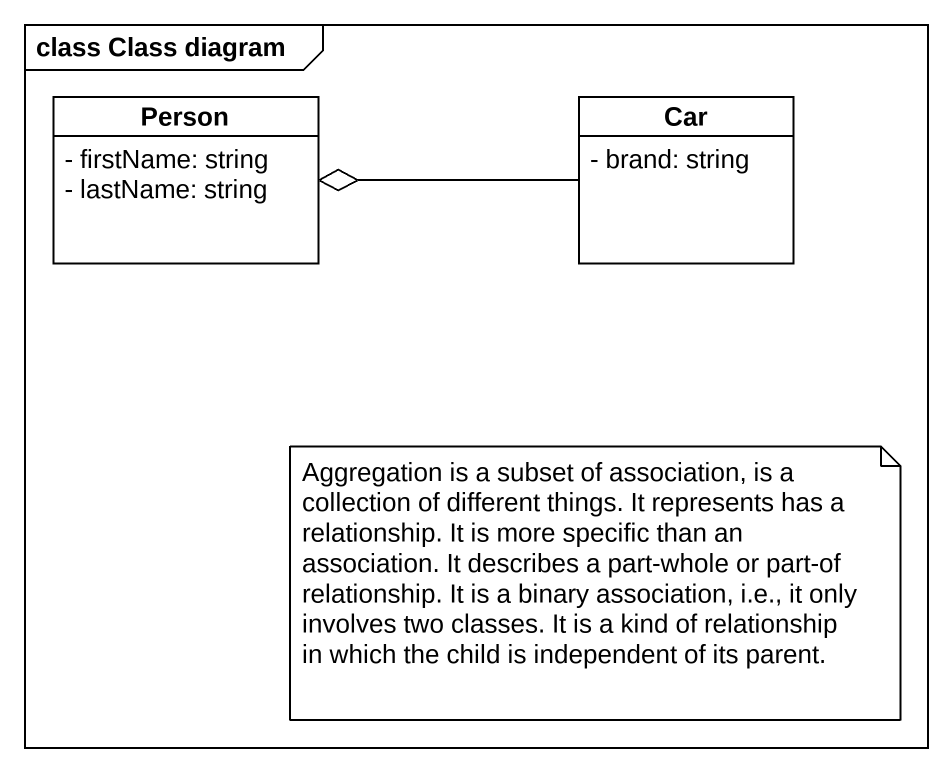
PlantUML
@startuml
mainframe class Class diagram
hide circle
hide empty members
skinparam classAttributeIconSize 0
class "Person" as Person_ {
  - firstName: string
  - lastName: string
}
class Car {
  - brand: string
}
Car -left-o Person_
note as N1
  Aggregation is a subset of association, is a collection of different things. It represents has a relationship. It is more specific than an association. It describes a part-whole or part-of relationship. It is a binary association, i.e., it only involves two classes. It is a kind of relationship in which the child is independent of its parent.
end note
@enduml
